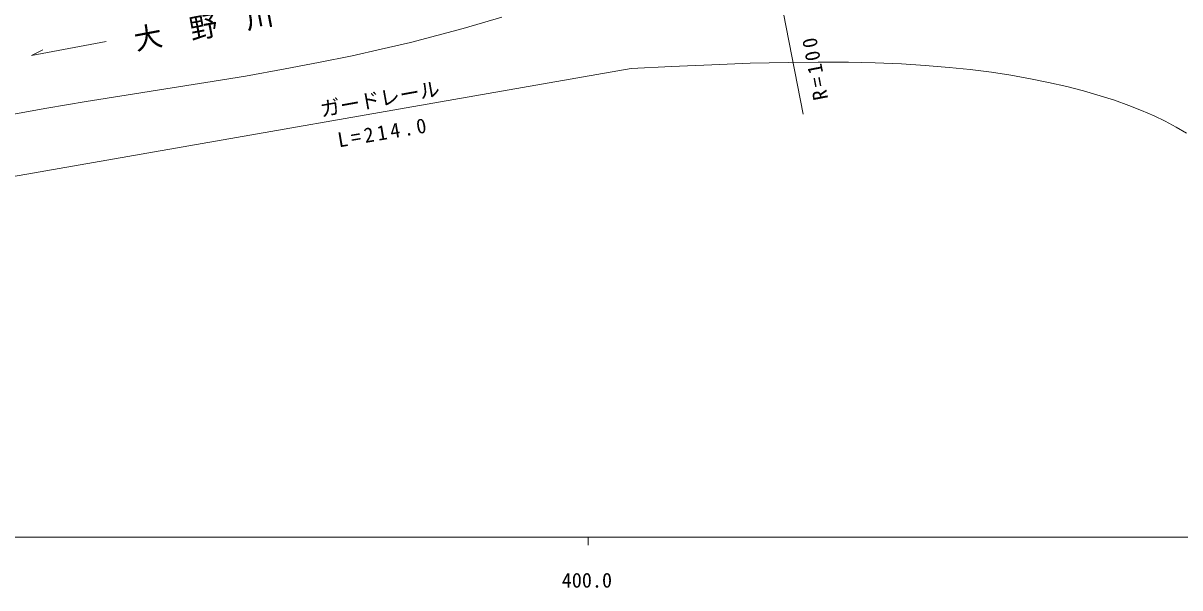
# Model space of a CAD drawing. Units: millimetres, scale not verified. Extents: x -16827 to 623173, y -207307 to 152693.
# Drawn here: x 341104 to 484538, y -28592 to 41375 of the extents above; entities that cross this region are included whole.
import ezdxf
from ezdxf.enums import TextEntityAlignment as Align

# ---------------------------------------------------------------- set-up
doc = ezdxf.new("R2010")
doc.units = ezdxf.units.MM
doc.header["$LTSCALE"] = 1000
doc.layers.add('S-BGD', color=7, linetype='Continuous', lineweight=13)
doc.layers.add('S-BGD-HTXT', color=7, linetype='Continuous', lineweight=13)
doc.styles.add('ＭＳ ゴシック', font='')
doc.styles.get('ＭＳ ゴシック').set_extended_font_data('MS Gothic')

msp = doc.modelspace()

# ---------------------------------------------------------------- linework, layer by layer
at = {"layer": 'S-BGD'}
for p, q in [((430610, 67246), (437824, 30089)), ((395656, 40730), (400445, 42126)), ((392398, 39833), (395656, 40730)), ((351418, 39117), (342133, 37348)), ((385516, 38136), (389125, 38995)), ((389125, 38995), (392398, 39833)), ((342133, 37348), (343526, 38053)), ((377748, 36486), (381894, 37335)), ((381894, 37335), (385516, 38136)), ((373600, 35696), (377748, 36486)), ((416519, 35748), (421513, 36000)), ((421513, 36000), (426515, 36230)), ((426515, 36230), (431237, 36405)), ((431237, 36405), (435957, 36520)), ((435957, 36520), (439705, 36556)), ((439705, 36556), (443461, 36531)), ((443461, 36531), (446747, 36453)), ((446747, 36453), (450030, 36314)), ((450030, 36314), (452973, 36134)), ((452973, 36134), (455913, 35893)), ((455913, 35893), (458550, 35619)), ((311220, 17362), (416519, 35748)), ((363746, 34009), (368672, 34825)), ((368672, 34825), (373600, 35696)), ((458550, 35619), (461181, 35286)), ((461181, 35286), (463596, 34921)), ((463596, 34921), (466013, 34495)), ((466013, 34495), (468264, 34040)), ((353875, 32463), (358805, 33230)), ((358805, 33230), (363746, 34009)), ((468264, 34040), (470505, 33524)), ((470505, 33524), (472590, 32986)), ((344023, 30846), (348940, 31677)), ((348940, 31677), (353875, 32463)), ((472590, 32986), (474663, 32388)), ((474663, 32388), (476448, 31815)), ((476448, 31815), (478222, 31182)), ((339699, 30051), (344023, 30846)), ((478222, 31182), (479791, 30560)), ((479791, 30560), (481335, 29885)), ((481335, 29885), (482731, 29211)), ((482731, 29211), (484097, 28484)), ((484097, 28484), (485354, 27749))]:
    msp.add_line(p, q, dxfattribs=at)
at = {"layer": 'S-BGD-HTXT'}
for p, q in [((-16827, -22307), (522173, -22307)), ((411173, -22307), (411173, -23307))]:
    msp.add_line(p, q, dxfattribs=at)

# ---------------------------------------------------------------- texts
at = {"layer": 'S-BGD', "style": 'ＭＳ ゴシック'}
msp.add_text('ガードレール', height=1833, rotation=10.2, dxfattribs=at).set_placement((378205, 29234), align=Align.BOTTOM_LEFT)
at = {"layer": 'S-BGD', "attachment_point": 7, "style": 'ＭＳ ゴシック'}
for s, insert, char_height, rotation in [('\\T2;大野川', (355170, 37725), 2566, 10.7), ('\\T1.32;R=100', (440959, 32031), 1833, 100.9), ('\\T1.32;L=214.0', (380272, 25950), 1833, 9.6)]:
    msp.add_mtext(s, dxfattribs=dict(at, insert=insert, char_height=char_height, rotation=rotation))
at = {"layer": 'S-BGD-HTXT', "style": 'ＭＳ ゴシック'}
msp.add_text('400.0', height=1833, dxfattribs=at).set_placement((407893, -29112), align=Align.BOTTOM_LEFT)

doc.saveas('drawing.dxf')
